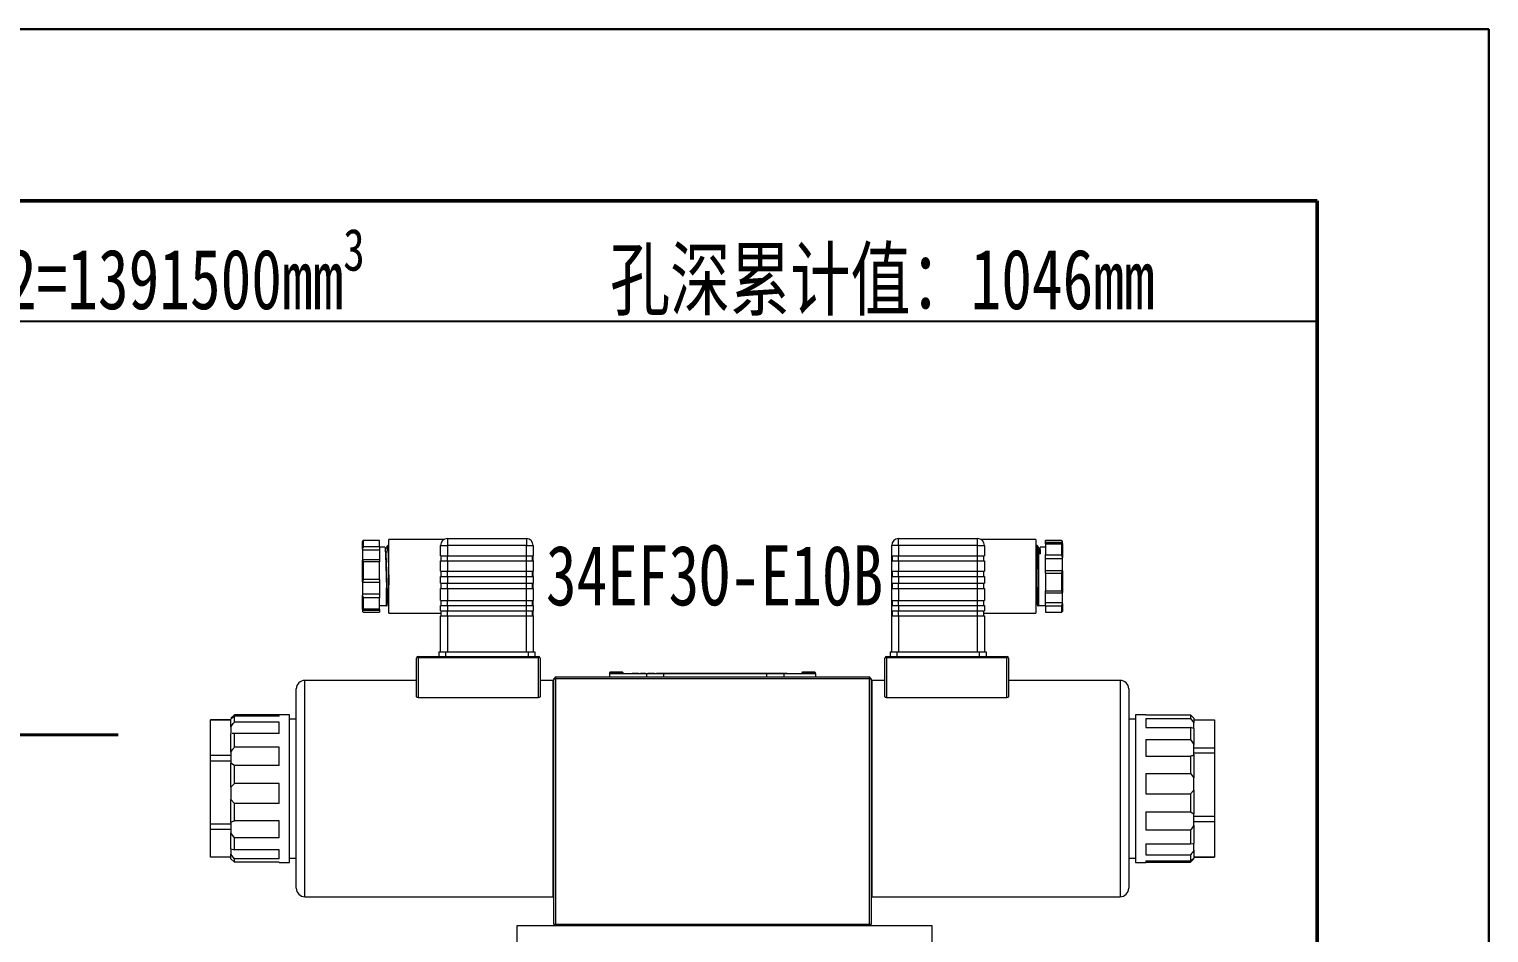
# Model space of a CAD drawing. Header units: millimetres. Extents: x 786 to 1206, y 249 to 546.
# Drawn here: x 1120.8 to 1205.8, y 493.3 to 545.9 of the extents above; entities that cross this region are included whole.
import ezdxf

# ---------------------------------------------------------------- set-up
doc = ezdxf.new("R2010")
doc.units = ezdxf.units.MM
doc.layers.add('总内框线', color=7, linetype='Continuous', lineweight=50)
doc.layers.add('总外框线', color=7, linetype='Continuous', lineweight=30)
doc.styles.get("Standard").update_dxf_attribs({"font": '', "height": 3.5})
doc.styles.get('Standard').set_extended_font_data('HYSWLongFangSong')

msp = doc.modelspace()

# ---------------------------------------------------------------- linework, layer by layer
for p, q in [((1139.8448, 535.9074), (1195.8448, 535.9074)), ((1195.8448, 535.9074), (1195.8448, 355.9074)), ((1060.7615, 528.9074), (1195.8448, 528.9074))]:
    msp.add_line(p, q)
at = {"color": 7, "linetype": 'Continuous', "lineweight": 15}
for p, q in [((1140.2445, 515.6243), (1140.2445, 516.0788)), ((1141.2445, 516.1283), (1140.3017, 516.1283)), ((1140.3045, 515.7625), (1140.3045, 516.127)), ((1141.2445, 516.127), (1140.3045, 516.127)), ((1141.2445, 516.1283), (1141.2445, 516.127)), ((1141.2445, 515.7625), (1141.2445, 516.127)), ((1144.9972, 516.1906), (1141.7945, 516.1906)), ((1141.7945, 514.0406), (1141.7945, 516.1906)), ((1145.1945, 516.2406), (1149.7945, 516.2406)), ((1145.1945, 516.2406), (1145.1945, 515.8406)), ((1149.7945, 516.2406), (1149.7945, 515.8406)), ((1171.4745, 515.8406), (1171.4745, 516.2406)), ((1171.4745, 516.2406), (1176.0745, 516.2406)), ((1176.0745, 515.8406), (1176.0745, 516.2406)), ((1179.4745, 516.1906), (1176.2717, 516.1906)), ((1179.4745, 516.1906), (1179.4745, 511.8906)), ((1180.9672, 516.1283), (1180.0245, 516.1283)), ((1180.0245, 516.0375), (1180.0245, 516.1283)), ((1180.0245, 515.9614), (1180.0245, 516.0375)), ((1180.0245, 516.0375), (1181.0245, 516.0375)), ((1180.983, 515.9614), (1180.0245, 515.9614)), ((1180.0245, 515.9425), (1180.0245, 515.9614)), ((1181.0245, 516.0375), (1181.0245, 516.0788)), ((1181.0245, 515.946), (1181.0245, 516.0375)), ((1140.2445, 515.6243), (1140.2445, 515.5695)), ((1140.2445, 515.5695), (1140.2445, 514.9977)), ((1141.2445, 515.5695), (1140.2445, 515.5695)), ((1141.2445, 515.7625), (1140.3045, 515.7625)), ((1141.2445, 515.7625), (1141.2445, 515.5695)), ((1141.5561, 515.7406), (1141.2445, 515.7406)), ((1141.2445, 515.5695), (1141.2445, 514.9977)), ((1141.6363, 515.2406), (1141.5933, 515.2406)), ((1141.6231, 515.4934), (1141.6156, 515.3563)), ((1141.7345, 515.8406), (1141.6649, 515.771)), ((1141.7945, 515.8406), (1141.7345, 515.8406)), ((1141.7345, 515.5352), (1141.7345, 515.8406)), ((1144.7945, 515.2406), (1144.7945, 515.8406)), ((1144.7945, 515.8406), (1145.1945, 515.8406)), ((1144.7945, 515.2406), (1145.1945, 515.2406)), ((1144.8345, 514.9406), (1144.8345, 515.2406)), ((1145.1945, 515.8406), (1145.1945, 515.2406)), ((1149.7945, 515.8406), (1145.1945, 515.8406)), ((1145.1945, 515.2406), (1149.7945, 515.2406)), ((1145.1945, 514.9406), (1145.1945, 515.2406)), ((1149.7945, 515.2406), (1149.7945, 515.8406)), ((1149.7945, 515.8406), (1150.1945, 515.8406)), ((1149.7945, 515.2406), (1150.1945, 515.2406)), ((1149.7945, 514.9406), (1149.7945, 515.2406)), ((1150.1545, 514.9406), (1150.1545, 515.2406)), ((1150.1945, 515.8406), (1150.1945, 515.2406)), ((1150.1945, 514.9406), (1150.1945, 515.2406)), ((1171.4745, 515.8406), (1171.0745, 515.8406)), ((1171.0745, 515.2406), (1171.0745, 515.8406)), ((1171.0745, 515.2406), (1171.4745, 515.2406)), ((1171.0745, 514.9406), (1171.0745, 515.2406)), ((1171.1145, 514.9406), (1171.1145, 515.2406)), ((1176.0745, 515.8406), (1171.4745, 515.8406)), ((1171.4745, 515.8406), (1171.4745, 515.2406)), ((1171.4745, 515.2406), (1176.0745, 515.2406)), ((1171.4745, 514.9406), (1171.4745, 515.2406)), ((1176.0745, 515.2406), (1176.0745, 515.8406)), ((1176.0745, 515.8406), (1176.4745, 515.8406)), ((1176.0745, 515.2406), (1176.4745, 515.2406)), ((1176.0745, 514.9406), (1176.0745, 515.2406)), ((1176.4345, 514.9406), (1176.4345, 515.2406)), ((1176.4745, 515.8406), (1176.4745, 515.2406)), ((1179.5345, 515.8406), (1179.4745, 515.8406)), ((1179.5102, 515.2406), (1179.4745, 515.2406)), ((1179.604, 515.771), (1179.5345, 515.8406)), ((1179.5345, 515.8406), (1179.5345, 514.465)), ((1179.6067, 515.7557), (1179.6245, 515.7146)), ((1179.6245, 515.7146), (1179.6245, 512.3306)), ((1179.7456, 515.3563), (1179.6533, 515.3563)), ((1180.0245, 515.7406), (1179.7128, 515.7406)), ((1180.0245, 515.9425), (1180.0245, 515.2899)), ((1180.0245, 515.9425), (1180.9645, 515.9425)), ((1180.0245, 515.0804), (1180.0245, 515.2899)), ((1180.0245, 515.2899), (1180.9645, 515.2899)), ((1180.9645, 515.9425), (1180.9645, 515.2899)), ((1181.0245, 515.946), (1181.0245, 515.1321)), ((1181.0245, 515.0804), (1181.0245, 515.1321)), ((1140.2445, 514.9977), (1140.2445, 514.9873)), ((1141.2445, 514.9977), (1140.2445, 514.9977)), ((1140.2445, 513.7188), (1140.2445, 514.9873)), ((1140.3045, 513.8606), (1140.3045, 514.8777)), ((1141.2445, 514.8777), (1140.3045, 514.8777)), ((1141.2445, 514.9977), (1141.2445, 514.8777)), ((1141.2445, 513.8606), (1141.2445, 514.8777)), ((1144.7945, 514.3406), (1144.7945, 514.9406)), ((1144.7945, 514.9406), (1145.1945, 514.9406)), ((1144.7945, 514.3406), (1145.1945, 514.3406)), ((1144.8345, 514.0406), (1144.8345, 514.3406)), ((1145.1945, 514.9406), (1149.7945, 514.9406)), ((1145.1945, 514.9406), (1145.1945, 514.3406)), ((1145.1945, 514.3406), (1149.7945, 514.3406)), ((1145.1945, 514.0406), (1145.1945, 514.3406)), ((1149.7945, 514.3406), (1149.7945, 514.9406)), ((1149.7945, 514.9406), (1150.1945, 514.9406)), ((1149.7945, 514.3406), (1150.1945, 514.3406)), ((1149.7945, 514.0406), (1149.7945, 514.3406)), ((1150.1545, 514.0406), (1150.1545, 514.3406)), ((1150.1945, 514.9406), (1150.1945, 514.3406)), ((1150.1945, 514.0406), (1150.1945, 514.3406)), ((1171.0745, 514.3406), (1171.0745, 514.9406)), ((1171.0745, 514.9406), (1171.4745, 514.9406)), ((1171.0745, 514.3406), (1171.4745, 514.3406)), ((1171.0745, 514.0406), (1171.0745, 514.3406)), ((1171.1145, 514.0406), (1171.1145, 514.3406)), ((1171.4745, 514.9406), (1176.0745, 514.9406)), ((1171.4745, 514.9406), (1171.4745, 514.3406)), ((1171.4745, 514.3406), (1176.0745, 514.3406)), ((1171.4745, 514.0406), (1171.4745, 514.3406)), ((1176.0745, 514.3406), (1176.0745, 514.9406)), ((1176.0745, 514.9406), (1176.4745, 514.9406)), ((1176.0745, 514.3406), (1176.4745, 514.3406)), ((1176.0745, 514.0406), (1176.0745, 514.3406)), ((1176.4345, 514.0406), (1176.4345, 514.3406)), ((1176.4745, 514.9406), (1176.4745, 514.3406)), ((1180.0245, 514.3893), (1180.0245, 515.0804)), ((1180.0245, 515.0804), (1181.0245, 515.0804)), ((1180.0245, 514.2206), (1180.0245, 514.3893)), ((1180.0245, 514.3893), (1181.0245, 514.3893)), ((1181.0245, 514.3893), (1181.0245, 515.0804)), ((1181.0245, 514.3623), (1181.0245, 514.3893)), ((1181.0245, 514.3623), (1181.0245, 513.0938)), ((1140.2445, 513.7188), (1140.2445, 513.6918)), ((1141.2445, 513.6918), (1140.2445, 513.6918)), ((1140.2445, 513.6918), (1140.2445, 513.0008)), ((1141.2445, 513.8606), (1140.3045, 513.8606)), ((1141.2445, 513.8606), (1141.2445, 513.6918)), ((1141.2445, 513.6918), (1141.2445, 513.0008)), ((1141.6445, 513.5617), (1141.6445, 513.3672)), ((1141.7945, 511.8906), (1141.7945, 514.0406)), ((1144.7945, 514.0406), (1145.1945, 514.0406)), ((1144.7945, 513.6406), (1144.7945, 514.0406)), ((1144.7945, 513.6406), (1145.1945, 513.6406)), ((1144.8345, 513.3406), (1144.8345, 513.6406)), ((1145.1945, 514.0406), (1149.7945, 514.0406)), ((1145.1945, 514.0406), (1145.1945, 513.6406)), ((1145.1945, 513.6406), (1149.7945, 513.6406)), ((1145.1945, 513.3406), (1145.1945, 513.6406)), ((1149.7945, 514.0406), (1150.1945, 514.0406)), ((1149.7945, 513.6406), (1149.7945, 514.0406)), ((1149.7945, 513.6406), (1150.1945, 513.6406)), ((1149.7945, 513.3406), (1149.7945, 513.6406)), ((1150.1945, 514.1396), (1150.1545, 514.1396)), ((1150.1545, 513.3406), (1150.1545, 513.6406)), ((1150.1545, 513.5858), (1150.1945, 513.5858)), ((1150.1545, 513.5315), (1150.1945, 513.5315)), ((1150.1545, 513.5283), (1150.1945, 513.5283)), ((1150.1545, 513.5155), (1150.1995, 513.5155)), ((1150.1945, 513.4679), (1150.1545, 513.4679)), ((1150.1945, 513.466), (1150.1545, 513.466)), ((1150.1945, 513.4166), (1150.1545, 513.4166)), ((1150.1945, 514.0406), (1150.1945, 513.6406)), ((1150.1945, 513.3406), (1150.1945, 513.6406)), ((1171.0695, 513.5155), (1171.1145, 513.5155)), ((1171.0745, 514.1396), (1171.1145, 514.1396)), ((1171.1145, 514.1023), (1171.0745, 514.1023)), ((1171.0745, 514.0479), (1171.1145, 514.0479)), ((1171.0745, 513.6406), (1171.0745, 514.0406)), ((1171.0745, 514.0406), (1171.4745, 514.0406)), ((1171.0745, 513.6406), (1171.4745, 513.6406)), ((1171.0745, 513.3406), (1171.0745, 513.6406)), ((1171.1145, 513.6008), (1171.0745, 513.6008)), ((1171.1145, 513.5858), (1171.0745, 513.5858)), ((1171.1145, 513.5315), (1171.0745, 513.5315)), ((1171.0745, 513.4679), (1171.1145, 513.4679)), ((1171.1145, 513.3406), (1171.1145, 513.6406)), ((1171.4745, 514.0406), (1176.0745, 514.0406)), ((1171.4745, 514.0406), (1171.4745, 513.6406)), ((1171.4745, 513.6406), (1176.0745, 513.6406)), ((1171.4745, 513.3406), (1171.4745, 513.6406)), ((1176.0745, 513.6406), (1176.0745, 514.0406)), ((1176.0745, 514.0406), (1176.4745, 514.0406)), ((1176.0745, 513.6406), (1176.4745, 513.6406)), ((1176.0745, 513.3406), (1176.0745, 513.6406)), ((1176.4345, 513.3406), (1176.4345, 513.6406)), ((1176.4745, 514.0406), (1176.4745, 513.6406)), ((1180.0245, 514.2206), (1180.0245, 513.2034)), ((1180.0245, 514.2206), (1180.9645, 514.2206)), ((1180.9645, 514.2206), (1180.9645, 513.2034)), ((1140.2445, 513.0008), (1140.2445, 512.949)), ((1141.2445, 513.0008), (1140.2445, 513.0008)), ((1140.2445, 512.1351), (1140.2445, 512.949)), ((1140.3045, 512.1386), (1140.3045, 512.7912)), ((1141.2445, 512.7912), (1140.3045, 512.7912)), ((1141.2445, 513.0008), (1141.2445, 512.7912)), ((1141.2445, 512.1386), (1141.2445, 512.7912)), ((1141.6445, 512.3306), (1141.6445, 513.3672)), ((1141.6559, 512.8406), (1141.7174, 512.8406)), ((1144.7945, 512.6406), (1144.7945, 513.3406)), ((1144.7945, 513.3406), (1145.1945, 513.3406)), ((1144.7945, 512.6406), (1145.1945, 512.6406)), ((1144.8345, 512.3406), (1144.8345, 512.6406)), ((1145.1945, 513.3406), (1145.1945, 512.6406)), ((1145.1945, 513.3406), (1149.7945, 513.3406)), ((1145.1945, 512.6406), (1149.7945, 512.6406)), ((1145.1945, 512.3406), (1145.1945, 512.6406)), ((1149.7945, 512.6406), (1149.7945, 513.3406)), ((1149.7945, 513.3406), (1150.1945, 513.3406)), ((1149.7945, 512.6406), (1150.1945, 512.6406)), ((1149.7945, 512.3406), (1149.7945, 512.6406)), ((1150.1945, 513.3602), (1150.1545, 513.3602)), ((1150.1545, 512.3406), (1150.1545, 512.6406)), ((1150.1945, 513.3406), (1150.1945, 512.6406)), ((1150.1945, 512.3406), (1150.1945, 512.6406)), ((1171.0745, 513.3602), (1171.1145, 513.3602)), ((1171.0745, 512.6406), (1171.0745, 513.3406)), ((1171.0745, 513.3406), (1171.4745, 513.3406)), ((1171.0745, 512.6406), (1171.4745, 512.6406)), ((1171.0745, 512.3406), (1171.0745, 512.6406)), ((1171.1145, 512.3406), (1171.1145, 512.6406)), ((1171.4745, 513.3406), (1171.4745, 512.6406)), ((1171.4745, 513.3406), (1176.0745, 513.3406)), ((1171.4745, 512.6406), (1176.0745, 512.6406)), ((1171.4745, 512.3406), (1171.4745, 512.6406)), ((1176.0745, 512.6406), (1176.0745, 513.3406)), ((1176.0745, 513.3406), (1176.4745, 513.3406)), ((1176.0745, 512.6406), (1176.4745, 512.6406)), ((1176.0745, 512.3406), (1176.0745, 512.6406)), ((1176.4345, 512.3406), (1176.4345, 512.6406)), ((1176.4745, 513.3406), (1176.4745, 512.6406)), ((1179.4826, 512.8406), (1179.5643, 512.8406)), ((1180.0245, 513.0834), (1180.0245, 513.2034)), ((1180.0245, 513.2034), (1180.9645, 513.2034)), ((1180.0245, 512.5116), (1180.0245, 513.0834)), ((1180.0245, 513.0834), (1181.0245, 513.0834)), ((1181.0245, 513.0834), (1181.0245, 513.0938)), ((1181.0245, 512.5116), (1181.0245, 513.0834)), ((1140.2445, 512.1351), (1140.2445, 512.0436)), ((1140.2445, 512.0436), (1140.2445, 512.0023)), ((1141.2445, 512.0436), (1140.2445, 512.0436)), ((1140.2859, 512.1197), (1141.2445, 512.1197)), ((1140.3017, 511.9528), (1141.2445, 511.9528)), ((1141.2445, 512.1386), (1140.3045, 512.1386)), ((1141.2445, 512.3406), (1141.6445, 512.3406)), ((1141.2445, 512.1386), (1141.2445, 512.1197)), ((1141.2445, 512.1197), (1141.2445, 512.0436)), ((1141.2445, 512.0436), (1141.2445, 511.9528)), ((1141.6445, 512.3306), (1141.6706, 512.3044)), ((1141.7432, 512.4498), (1141.7945, 512.3625)), ((1141.7945, 511.8906), (1144.8345, 511.8906)), ((1144.7945, 512.0406), (1144.7945, 512.3406)), ((1144.7945, 512.3406), (1145.1945, 512.3406)), ((1144.7945, 512.0406), (1145.1945, 512.0406)), ((1144.7945, 509.6406), (1144.7945, 511.7406)), ((1144.7945, 511.7406), (1145.1945, 511.7406)), ((1144.8345, 511.7406), (1144.8345, 512.0406)), ((1145.1945, 512.3406), (1145.1945, 512.0406)), ((1145.1945, 512.3406), (1149.7945, 512.3406)), ((1145.1945, 512.0406), (1149.7945, 512.0406)), ((1145.1945, 511.7406), (1145.1945, 512.0406)), ((1145.1945, 511.7406), (1145.1945, 509.6406)), ((1145.1945, 511.7406), (1149.7945, 511.7406)), ((1149.7945, 512.0406), (1149.7945, 512.3406)), ((1149.7945, 512.3406), (1150.1945, 512.3406)), ((1149.7945, 512.0406), (1150.1945, 512.0406)), ((1149.7945, 511.7406), (1149.7945, 512.0406)), ((1149.7945, 509.6406), (1149.7945, 511.7406)), ((1149.7945, 511.7406), (1150.1945, 511.7406)), ((1150.1545, 511.7406), (1150.1545, 512.0406)), ((1150.1545, 511.8406), (1150.1945, 511.8406)), ((1150.1945, 512.3406), (1150.1945, 512.0406)), ((1150.1945, 511.7406), (1150.1945, 512.0406)), ((1150.1945, 511.7406), (1150.1945, 509.6406)), ((1171.0745, 512.0406), (1171.0745, 512.3406)), ((1171.0745, 512.3406), (1171.4745, 512.3406)), ((1171.0745, 512.0406), (1171.4745, 512.0406)), ((1171.0745, 511.7406), (1171.0745, 512.0406)), ((1171.1145, 511.8406), (1171.0745, 511.8406)), ((1171.0745, 509.6406), (1171.0745, 511.7406)), ((1171.0745, 511.7406), (1171.4745, 511.7406)), ((1171.1145, 511.7406), (1171.1145, 512.0406)), ((1171.4745, 512.3406), (1171.4745, 512.0406)), ((1171.4745, 512.3406), (1176.0745, 512.3406)), ((1171.4745, 512.0406), (1176.0745, 512.0406)), ((1171.4745, 511.7406), (1171.4745, 512.0406)), ((1171.4745, 511.7406), (1171.4745, 509.6406)), ((1171.4745, 511.7406), (1176.0745, 511.7406)), ((1176.0745, 512.0406), (1176.0745, 512.3406)), ((1176.0745, 512.3406), (1176.4745, 512.3406)), ((1176.0745, 512.0406), (1176.4745, 512.0406)), ((1176.0745, 511.7406), (1176.0745, 512.0406)), ((1176.0745, 509.6406), (1176.0745, 511.7406)), ((1176.0745, 511.7406), (1176.4745, 511.7406)), ((1176.4345, 511.7406), (1176.4345, 512.0406)), ((1176.4345, 511.8906), (1179.4745, 511.8906)), ((1176.4745, 512.3406), (1176.4745, 512.0406)), ((1176.4745, 511.7406), (1176.4745, 509.6406)), ((1179.4745, 512.3625), (1179.5257, 512.4498)), ((1179.5983, 512.3044), (1179.6245, 512.3306)), ((1179.6245, 512.3406), (1180.0245, 512.3406)), ((1180.0245, 512.3186), (1180.0245, 512.5116)), ((1180.0245, 512.5116), (1181.0245, 512.5116)), ((1180.0245, 512.3186), (1180.0245, 511.9541)), ((1180.0245, 512.3186), (1180.9645, 512.3186)), ((1180.0245, 511.9528), (1180.0245, 511.9541)), ((1180.0245, 511.9541), (1180.9645, 511.9541)), ((1180.0245, 511.9528), (1180.9672, 511.9528)), ((1180.9645, 512.3186), (1180.9645, 511.9541)), ((1181.0245, 512.4569), (1181.0245, 512.5116)), ((1181.0245, 512.4569), (1181.0245, 512.0023)), ((1150.1995, 511.2103), (1150.1945, 511.2103)), ((1171.0745, 511.2103), (1171.0695, 511.2103)), ((1150.1945, 510.648), (1150.1995, 510.648)), ((1171.0695, 510.648), (1171.0745, 510.648)), ((1143.3945, 507.0447), (1143.3945, 509.2806)), ((1143.4945, 509.3806), (1150.4945, 509.3806)), ((1143.4945, 509.3806), (1143.4945, 509.2893)), ((1143.4945, 509.2893), (1143.4945, 506.9778)), ((1150.4945, 509.2893), (1143.4945, 509.2893)), ((1144.6945, 509.6406), (1144.6945, 509.3806)), ((1144.6945, 509.6406), (1145.0945, 509.6406)), ((1145.0945, 509.6406), (1145.0945, 509.3806)), ((1145.0945, 509.6406), (1149.8945, 509.6406)), ((1149.8945, 509.6406), (1149.8945, 509.3806)), ((1149.8945, 509.6406), (1150.2945, 509.6406)), ((1150.2945, 509.6406), (1150.2945, 509.3806)), ((1150.4945, 509.3806), (1150.4945, 509.2893)), ((1150.4945, 506.9778), (1150.4945, 509.2893)), ((1150.5945, 509.2806), (1150.5945, 507.0447)), ((1170.6745, 507.0447), (1170.6745, 509.2806)), ((1170.7745, 509.2893), (1170.7745, 509.3806)), ((1170.7745, 509.3806), (1177.7745, 509.3806)), ((1170.7745, 509.2893), (1170.7745, 506.9778)), ((1177.7745, 509.2893), (1170.7745, 509.2893)), ((1170.9745, 509.6406), (1170.9745, 509.3806)), ((1170.9745, 509.6406), (1171.3745, 509.6406)), ((1171.3745, 509.6406), (1171.3745, 509.3806)), ((1171.3745, 509.6406), (1176.1745, 509.6406)), ((1176.1745, 509.6406), (1176.1745, 509.3806)), ((1176.1745, 509.6406), (1176.5745, 509.6406)), ((1176.5745, 509.6406), (1176.5745, 509.3806)), ((1177.7745, 509.2893), (1177.7745, 509.3806)), ((1177.7745, 506.9778), (1177.7745, 509.2893)), ((1177.8745, 509.2806), (1177.8745, 507.0447)), ((1154.6345, 508.4206), (1154.6345, 508.3806)), ((1154.6345, 508.3806), (1156.7845, 508.3806)), ((1154.6345, 508.3806), (1154.6345, 508.1806)), ((1155.0345, 508.4606), (1154.6745, 508.4606)), ((1155.0345, 508.3806), (1154.7222, 508.3806)), ((1155.3945, 508.4606), (1155.0345, 508.4606)), ((1155.3467, 508.3806), (1155.0345, 508.3806)), ((1155.4345, 508.3806), (1155.4345, 508.4206)), ((1155.965, 508.3808), (1155.965, 508.3806)), ((1156.2522, 508.3808), (1155.965, 508.3808)), ((1156.3338, 508.3808), (1156.2522, 508.3808)), ((1156.2522, 508.3808), (1156.2522, 508.3806)), ((1156.3338, 508.3808), (1156.3338, 508.3806)), ((1156.7309, 508.3808), (1156.4508, 508.3808)), ((1156.4508, 508.3808), (1156.4508, 508.3806)), ((1156.7309, 508.3808), (1156.7309, 508.3806)), ((1156.7845, 508.3806), (1156.7845, 508.1806)), ((1156.7845, 508.3806), (1157.3845, 508.3806)), ((1156.7983, 508.3808), (1156.7983, 508.3806)), ((1156.816, 508.3808), (1156.803, 508.3808)), ((1156.816, 508.3808), (1156.816, 508.3806)), ((1156.8728, 508.3808), (1156.8728, 508.3806)), ((1156.8834, 508.3808), (1156.8728, 508.3808)), ((1156.8834, 508.3808), (1156.8834, 508.3806)), ((1157.2309, 508.3808), (1156.8834, 508.3808)), ((1157.2309, 508.3808), (1157.2309, 508.3806)), ((1157.2522, 508.3808), (1157.2309, 508.3808)), ((1157.2522, 508.3808), (1157.2522, 508.3806)), ((1157.3845, 508.3804), (1157.3845, 508.3806)), ((1164.1845, 508.3806), (1157.3845, 508.3806)), ((1157.3845, 508.3804), (1157.7845, 508.3804)), ((1157.7845, 508.3806), (1157.7845, 508.3804)), ((1157.7845, 508.3804), (1163.7845, 508.3804)), ((1157.7845, 508.3804), (1157.7845, 508.1806)), ((1157.7876, 508.3808), (1157.7876, 508.3806)), ((1157.8691, 508.3808), (1157.7876, 508.3808)), ((1157.8691, 508.3808), (1157.8691, 508.3806)), ((1157.8727, 508.3808), (1157.8691, 508.3808)), ((1157.8727, 508.3808), (1157.8727, 508.3806)), ((1158.0677, 508.3808), (1157.8727, 508.3808)), ((1158.0677, 508.3808), (1158.0677, 508.3806)), ((1158.1563, 508.3808), (1158.0677, 508.3808)), ((1158.1563, 508.3808), (1158.1563, 508.3806)), ((1158.2202, 508.3808), (1158.2202, 508.3806)), ((1158.2379, 508.3808), (1158.2379, 508.3806)), ((1158.4294, 508.3808), (1158.4294, 508.3806)), ((1158.6067, 508.3808), (1158.4294, 508.3808)), ((1158.6067, 508.3808), (1158.6067, 508.3806)), ((1159.1527, 508.3808), (1159.1527, 508.3806)), ((1159.3477, 508.3808), (1159.3477, 508.3806)), ((1159.525, 508.3808), (1159.525, 508.3806)), ((1159.6066, 508.3808), (1159.6066, 508.3806)), ((1159.8016, 508.3808), (1159.8016, 508.3806)), ((1159.9789, 508.3808), (1159.9789, 508.3806)), ((1160.025, 508.3808), (1160.025, 508.3806)), ((1160.103, 508.3808), (1160.025, 508.3808)), ((1160.103, 508.3808), (1160.103, 508.3806)), ((1160.142, 508.3808), (1160.103, 508.3808)), ((1160.142, 508.3808), (1160.142, 508.3806)), ((1160.1491, 508.3808), (1160.142, 508.3808)), ((1160.1491, 508.3808), (1160.1491, 508.3806)), ((1160.2023, 508.3808), (1160.1491, 508.3808)), ((1160.2023, 508.3808), (1160.2023, 508.3806)), ((1160.2803, 508.3808), (1160.2023, 508.3808)), ((1160.2803, 508.3808), (1160.2803, 508.3806)), ((1160.3335, 508.3808), (1160.2803, 508.3808)), ((1160.3335, 508.3808), (1160.3335, 508.3806)), ((1160.3406, 508.3808), (1160.3335, 508.3808)), ((1160.3406, 508.3808), (1160.3406, 508.3806)), ((1160.3796, 508.3808), (1160.3406, 508.3808)), ((1160.3796, 508.3808), (1160.3796, 508.3806)), ((1160.4576, 508.3808), (1160.3796, 508.3808)), ((1160.4576, 508.3808), (1160.4576, 508.3806)), ((1160.5037, 508.3808), (1160.5037, 508.3806)), ((1160.5214, 508.3808), (1160.5037, 508.3808)), ((1160.5214, 508.3808), (1160.5214, 508.3806)), ((1160.8654, 508.3808), (1160.5214, 508.3808)), ((1160.8654, 508.3808), (1160.8654, 508.3806)), ((1160.9434, 508.3808), (1160.9434, 508.3806)), ((1160.9788, 508.3808), (1160.9434, 508.3808)), ((1160.9788, 508.3808), (1160.9788, 508.3806)), ((1161.3547, 508.3808), (1160.9788, 508.3808)), ((1161.3547, 508.3808), (1161.3547, 508.3806)), ((1161.5532, 508.3808), (1161.5532, 508.3806)), ((1161.5958, 508.3808), (1161.5532, 508.3808)), ((1161.5958, 508.3808), (1161.5958, 508.3806)), ((1161.7412, 508.3808), (1161.7412, 508.3806)), ((1162.234, 508.3808), (1162.234, 508.3806)), ((1162.2411, 508.3808), (1162.2411, 508.3806)), ((1162.3191, 508.3808), (1162.3191, 508.3806)), ((1162.3369, 508.3808), (1162.3191, 508.3808)), ((1162.6808, 508.3808), (1162.3369, 508.3808)), ((1162.3369, 508.3808), (1162.3369, 508.3806)), ((1162.6808, 508.3808), (1162.6808, 508.3806)), ((1163.4113, 508.3808), (1163.3687, 508.3808)), ((1163.3687, 508.3808), (1163.3687, 508.3806)), ((1163.4113, 508.3808), (1163.4113, 508.3806)), ((1163.5566, 508.3808), (1163.5566, 508.3806)), ((1163.6807, 508.3808), (1163.6807, 508.3806)), ((1163.6985, 508.3808), (1163.6807, 508.3808)), ((1163.6985, 508.3808), (1163.6985, 508.3806)), ((1164.0424, 508.3808), (1163.6985, 508.3808)), ((1163.7845, 508.3806), (1163.7845, 508.3804)), ((1163.7845, 508.3804), (1164.1845, 508.3804)), ((1163.7845, 508.3804), (1163.7845, 508.1806)), ((1164.0424, 508.3808), (1164.0424, 508.3806)), ((1164.1878, 508.3808), (1164.1098, 508.3808)), ((1164.1098, 508.3808), (1164.1098, 508.3806)), ((1164.1845, 508.3806), (1164.7845, 508.3806)), ((1164.1845, 508.3806), (1164.1845, 508.3804)), ((1164.1878, 508.3808), (1164.1878, 508.3806)), ((1164.2268, 508.3808), (1164.1878, 508.3808)), ((1164.2268, 508.3808), (1164.2268, 508.3806)), ((1164.2339, 508.3808), (1164.2268, 508.3808)), ((1164.2339, 508.3808), (1164.2339, 508.3806)), ((1164.2871, 508.3808), (1164.2339, 508.3808)), ((1164.2871, 508.3808), (1164.2871, 508.3806)), ((1164.3651, 508.3808), (1164.2871, 508.3808)), ((1164.3651, 508.3808), (1164.3651, 508.3806)), ((1164.4183, 508.3808), (1164.3651, 508.3808)), ((1164.4183, 508.3808), (1164.4183, 508.3806)), ((1164.4254, 508.3808), (1164.4183, 508.3808)), ((1164.4254, 508.3808), (1164.4254, 508.3806)), ((1164.4644, 508.3808), (1164.4254, 508.3808)), ((1164.4644, 508.3808), (1164.4644, 508.3806)), ((1164.5424, 508.3808), (1164.4644, 508.3808)), ((1164.5424, 508.3808), (1164.5424, 508.3806)), ((1164.5637, 508.3808), (1164.5637, 508.3806)), ((1164.6488, 508.3808), (1164.5637, 508.3808)), ((1164.6488, 508.3808), (1164.6488, 508.3806)), ((1164.7019, 508.3808), (1164.6488, 508.3808)), ((1164.7019, 508.3808), (1164.7019, 508.3806)), ((1164.9892, 508.3808), (1164.7019, 508.3808)), ((1164.7845, 508.3806), (1164.7845, 508.1806)), ((1164.7845, 508.3806), (1166.6345, 508.3806)), ((1164.9892, 508.3808), (1164.9892, 508.3806)), ((1165.8345, 508.4206), (1165.8345, 508.3806)), ((1166.2345, 508.4606), (1165.8745, 508.4606)), ((1166.5945, 508.4606), (1166.2345, 508.4606)), ((1166.6345, 508.3806), (1166.6345, 508.4206)), ((1166.6345, 508.3806), (1166.6345, 508.1806)), ((1136.3945, 501.6806), (1136.3945, 507.4806)), ((1143.3945, 507.9806), (1136.8945, 507.9806)), ((1151.3545, 507.9806), (1150.5945, 507.9806)), ((1151.3945, 507.9406), (1151.3545, 507.9806)), ((1151.3545, 501.6806), (1151.3545, 507.9806)), ((1151.4945, 508.1806), (1151.3945, 508.0806)), ((1151.3945, 508.0806), (1151.4945, 508.0806)), ((1151.3945, 493.7806), (1151.3945, 508.0806)), ((1151.4945, 508.1806), (1151.4945, 508.0806)), ((1151.4945, 508.1806), (1169.7745, 508.1806)), ((1169.7745, 508.0806), (1151.4945, 508.0806)), ((1151.4945, 508.0806), (1151.4945, 493.7806)), ((1169.7745, 508.0806), (1169.7745, 508.1806)), ((1169.8745, 508.0806), (1169.7745, 508.1806)), ((1169.7745, 508.0806), (1169.8745, 508.0806)), ((1169.7745, 493.7806), (1169.7745, 508.0806)), ((1169.8745, 508.0806), (1169.8745, 493.7806)), ((1169.9145, 507.9806), (1169.8745, 507.9406)), ((1170.6745, 507.9806), (1169.9145, 507.9806)), ((1169.9145, 507.9806), (1169.9145, 495.3806)), ((1184.3745, 507.9806), (1177.8745, 507.9806)), ((1184.8745, 507.4806), (1184.8745, 495.8806)), ((1143.4945, 506.9778), (1150.4945, 506.9778)), ((1170.7745, 506.9778), (1177.7745, 506.9778)), ((1132.5945, 505.7797), (1132.7945, 505.9699)), ((1132.7945, 505.8909), (1132.5945, 505.7318)), ((1135.3945, 505.9699), (1132.7945, 505.9699)), ((1132.7945, 505.5467), (1132.7945, 505.8909)), ((1135.3945, 505.8909), (1132.7945, 505.8909)), ((1135.9945, 505.9806), (1135.3945, 505.9806)), ((1135.3945, 505.8909), (1135.3945, 505.9806)), ((1135.9945, 501.3925), (1135.9945, 505.9806)), ((1185.8745, 505.9806), (1185.2745, 505.9806)), ((1185.2745, 505.9806), (1185.2745, 497.3806)), ((1185.8745, 505.9806), (1185.8745, 505.9699)), ((1185.8745, 505.9699), (1188.4745, 505.9699)), ((1185.8745, 505.7636), (1188.4745, 505.7636)), ((1185.8745, 505.7636), (1185.8745, 505.2437)), ((1188.4745, 505.9699), (1188.4745, 505.7636)), ((1188.6745, 505.7797), (1188.4745, 505.9699)), ((1188.4745, 505.7636), (1188.6745, 505.5042)), ((1188.6745, 505.7797), (1188.6745, 505.5042)), ((1131.3945, 505.6554), (1131.3945, 505.6796)), ((1132.5945, 505.6796), (1131.3945, 505.6796)), ((1131.3945, 503.604), (1131.3945, 505.6554)), ((1132.5945, 505.6554), (1131.3945, 505.6554)), ((1132.5945, 505.2721), (1132.5945, 505.7318)), ((1132.5945, 505.2721), (1132.5945, 504.8738)), ((1135.3945, 505.5467), (1132.7945, 505.5467)), ((1135.3945, 504.89), (1135.3945, 505.5467)), ((1136.3945, 505.7306), (1135.9945, 505.7306)), ((1185.2745, 505.7306), (1184.8745, 505.7306)), ((1185.8745, 505.2437), (1188.4745, 505.2437)), ((1188.4745, 505.2437), (1188.4745, 504.5423)), ((1188.6745, 505.6796), (1189.8745, 505.6796)), ((1188.6745, 505.1889), (1188.6745, 505.5042)), ((1188.6745, 505.1889), (1188.6745, 504.2521)), ((1189.8745, 505.6796), (1189.8745, 504.0556)), ((1132.5945, 503.8022), (1132.5945, 504.8738)), ((1132.7945, 504.89), (1132.6639, 504.8794)), ((1132.7945, 504.0877), (1132.7945, 504.89)), ((1135.3945, 504.89), (1132.7945, 504.89)), ((1135.3945, 504.0877), (1132.7945, 504.0877)), ((1135.3945, 503.0291), (1135.3945, 504.0877)), ((1185.8745, 504.5423), (1188.4745, 504.5423)), ((1185.8745, 504.5423), (1185.8745, 503.5628)), ((1188.4745, 504.5423), (1188.6745, 504.2521)), ((1188.6745, 503.9081), (1188.6745, 504.2521)), ((1131.3945, 503.2805), (1131.3945, 503.604)), ((1132.5945, 503.604), (1131.3945, 503.604)), ((1131.3945, 499.605), (1131.3945, 503.2805)), ((1132.5945, 503.2805), (1131.3945, 503.2805)), ((1132.5945, 503.8022), (1132.5945, 503.444)), ((1132.5945, 503.444), (1132.5945, 503.1602)), ((1185.8745, 503.5628), (1188.4745, 503.5628)), ((1188.4745, 503.5628), (1188.4745, 502.5542)), ((1188.6745, 504.0556), (1189.8745, 504.0556)), ((1188.6745, 503.6581), (1188.6745, 503.9081)), ((1188.6745, 503.7561), (1189.8745, 503.7561)), ((1188.6745, 503.6581), (1188.6745, 502.311)), ((1189.8745, 504.0556), (1189.8745, 503.7561)), ((1189.8745, 503.7561), (1189.8745, 500.0807)), ((1132.7945, 503.0291), (1132.5945, 503.1602)), ((1132.5945, 501.7638), (1132.5945, 503.1602)), ((1132.7945, 501.9836), (1132.7945, 503.0291)), ((1135.3945, 503.0291), (1132.7945, 503.0291)), ((1185.8745, 502.5542), (1188.4745, 502.5542)), ((1185.8745, 502.5542), (1185.8745, 501.3775)), ((1188.4745, 502.5542), (1188.6745, 502.311)), ((1132.5945, 501.7638), (1132.7945, 501.9836)), ((1132.5945, 501.7638), (1132.5945, 501.0502)), ((1135.3945, 501.9836), (1132.7945, 501.9836)), ((1135.3945, 500.8069), (1135.3945, 501.9836)), ((1136.3945, 495.8806), (1136.3945, 501.6806)), ((1151.3545, 495.3806), (1151.3545, 501.6806)), ((1188.6745, 501.5974), (1188.4745, 501.3775)), ((1188.6745, 501.5974), (1188.6745, 502.311)), ((1188.6745, 501.5974), (1188.6745, 500.2009)), ((1132.7945, 500.8069), (1132.5945, 501.0502)), ((1132.5945, 499.703), (1132.5945, 501.0502)), ((1132.7945, 499.7984), (1132.7945, 500.8069)), ((1135.3945, 500.8069), (1132.7945, 500.8069)), ((1135.9945, 497.3806), (1135.9945, 501.3925)), ((1185.8745, 501.3775), (1188.4745, 501.3775)), ((1188.4745, 501.3775), (1188.4745, 500.332)), ((1185.8745, 500.332), (1188.4745, 500.332)), ((1185.8745, 500.332), (1185.8745, 499.2735)), ((1188.4745, 500.332), (1188.6745, 500.2009)), ((1188.6745, 499.9171), (1188.6745, 500.2009)), ((1188.6745, 500.0807), (1189.8745, 500.0807)), ((1188.6745, 499.5589), (1188.6745, 499.9171)), ((1189.8745, 500.0807), (1189.8745, 499.7571)), ((1132.5945, 499.605), (1131.3945, 499.605)), ((1131.3945, 499.3056), (1131.3945, 499.605)), ((1131.3945, 497.6815), (1131.3945, 499.3056)), ((1132.5945, 499.3056), (1131.3945, 499.3056)), ((1132.5945, 499.703), (1132.5945, 499.453)), ((1132.5945, 499.453), (1132.5945, 499.109)), ((1132.7945, 498.8188), (1132.5945, 499.109)), ((1132.5945, 498.1722), (1132.5945, 499.109)), ((1135.3945, 499.7984), (1132.7945, 499.7984)), ((1135.3945, 498.8188), (1135.3945, 499.7984)), ((1185.8745, 499.2735), (1188.4745, 499.2735)), ((1188.4745, 499.2735), (1188.4745, 498.4712)), ((1188.6745, 499.7571), (1189.8745, 499.7571)), ((1188.6745, 499.5589), (1188.6745, 498.4873)), ((1189.8745, 499.7571), (1189.8745, 497.7057)), ((1132.5945, 498.1722), (1132.5945, 497.8569)), ((1132.7945, 498.1174), (1132.7945, 498.8188)), ((1135.3945, 498.8188), (1132.7945, 498.8188)), ((1135.3945, 498.1174), (1132.7945, 498.1174)), ((1135.3945, 497.5975), (1135.3945, 498.1174)), ((1185.8745, 498.4712), (1188.4745, 498.4712)), ((1185.8745, 498.4712), (1185.8745, 497.8144)), ((1188.4745, 498.4712), (1188.605, 498.4817)), ((1188.6745, 498.089), (1188.6745, 498.4873)), ((1132.5945, 497.6815), (1131.3945, 497.6815)), ((1132.5945, 497.5814), (1132.5945, 497.8569)), ((1132.7945, 497.5975), (1132.5945, 497.8569)), ((1132.5945, 497.5814), (1132.7945, 497.3913)), ((1132.7945, 497.3913), (1132.7945, 497.5975)), ((1135.3945, 497.5975), (1132.7945, 497.5975)), ((1135.3945, 497.3913), (1132.7945, 497.3913)), ((1135.3945, 497.3806), (1135.3945, 497.3913)), ((1135.3945, 497.3806), (1135.9945, 497.3806)), ((1135.9945, 497.6306), (1136.3945, 497.6306)), ((1184.8745, 497.6306), (1185.2745, 497.6306)), ((1185.2745, 497.3806), (1185.8745, 497.3806)), ((1185.8745, 497.8144), (1188.4745, 497.8144)), ((1185.8745, 497.4703), (1188.4745, 497.4703)), ((1185.8745, 497.4703), (1185.8745, 497.3806)), ((1185.8745, 497.3913), (1188.4745, 497.3913)), ((1188.4745, 497.8144), (1188.4745, 497.4703)), ((1188.4745, 497.4703), (1188.6745, 497.6293)), ((1188.6745, 497.5814), (1188.4745, 497.3913)), ((1188.6745, 498.089), (1188.6745, 497.6293)), ((1188.6745, 497.7057), (1189.8745, 497.7057)), ((1188.6745, 497.6815), (1189.8745, 497.6815)), ((1189.8745, 497.7057), (1189.8745, 497.6815)), ((1136.8945, 495.3806), (1151.3545, 495.3806)), ((1151.3545, 495.3806), (1151.3945, 495.4206)), ((1169.8745, 495.4206), (1169.9145, 495.3806)), ((1169.9145, 495.3806), (1184.3745, 495.3806)), ((1173.4345, 493.6806), (1149.2345, 493.6806)), ((1149.2345, 493.6806), (1149.2345, 492.0512)), ((1151.3945, 493.7806), (1151.4945, 493.7806)), ((1151.3945, 493.7806), (1151.4945, 493.6806)), ((1151.4945, 493.6806), (1151.4945, 493.7806)), ((1151.4945, 493.7806), (1169.7745, 493.7806)), ((1169.7745, 493.7806), (1169.8745, 493.7806)), ((1169.7745, 493.6806), (1169.8745, 493.7806)), ((1169.7745, 493.7806), (1169.7745, 493.6806)), ((1173.4345, 468.6806), (1173.4345, 493.6806))]:
    msp.add_line(p, q, dxfattribs=at)
at = {"color": 8, "linetype": 'Continuous', "lineweight": 15}
for p, q in [((1155.0345, 508.4206), (1154.6345, 508.4206)), ((1155.4345, 508.4206), (1155.0345, 508.4206)), ((1166.2345, 508.4206), (1165.8345, 508.4206)), ((1166.6345, 508.4206), (1166.2345, 508.4206)), ((1136.8945, 501.6806), (1136.8945, 507.9806)), ((1184.3745, 507.9806), (1184.3745, 495.3806)), ((1136.8945, 495.3806), (1136.8945, 501.6806))]:
    msp.add_line(p, q, dxfattribs=at)
at = {"lineweight": 40}
msp.add_line((1110.1583, 504.817), (1126.0166, 504.817), dxfattribs=at)
at = {"color": 7, "linetype": 'Continuous', "lineweight": 15}
for centre, radius, start, end in [((1145.1945, 515.8406), 0.4, 90, 180), ((1149.7945, 515.8406), 0.4, 0, 90), ((1171.4745, 515.8406), 0.4, 90, 180), ((1176.0745, 515.8406), 0.4, 0, 90), ((1143.4945, 509.2806), 0.1, 90, 180), ((1143.4697, 508.9957), 0.2946, 85.171095, 104.78946), ((1150.4945, 509.2806), 0.1, 0, 90), ((1150.5193, 508.9957), 0.2946, 75.210184, 94.829261), ((1170.7745, 509.2806), 0.1, 90, 180), ((1170.7497, 508.9957), 0.2946, 85.170739, 104.789816), ((1177.7745, 509.2806), 0.1, 0, 90), ((1177.7993, 508.9957), 0.2946, 75.21054, 94.828905), ((1154.6745, 508.4206), 0.04, 90, 180), ((1155.3945, 508.4206), 0.04, 0, 90), ((1165.8745, 508.4206), 0.04, 90, 180), ((1166.5945, 508.4206), 0.04, 0, 90), ((1136.8945, 507.4806), 0.5, 90, 180), ((1184.3745, 507.4806), 0.5, 0, 90), ((1136.8945, 495.8806), 0.5, 180, 270), ((1184.3745, 495.8806), 0.5, 270, 0)]:
    msp.add_arc(centre, radius, start, end, dxfattribs=at)
for points, knots in [([(1140.3045, 516.127), (1140.3031, 516.1276), (1140.3004, 516.1287), (1140.2792, 516.1116), (1140.257, 516.0906), (1140.2445, 516.0788)], [0, 0, 0, 0, 0.30483902, 0.60880439, 1, 1, 1, 1]), ([(1181.0245, 515.946), (1181.0119, 515.9521), (1180.9891, 515.9632), (1180.9682, 515.9614), (1180.9657, 515.9486), (1180.9645, 515.9425)], [0, 0, 0, 0, 0.3923272, 0.7137431, 1, 1, 1, 1]), ([(1180.9672, 516.1265), (1180.9682, 516.1267), (1180.9706, 516.1272), (1180.9899, 516.1113), (1181.012, 516.0905), (1181.0245, 516.0788)], [0, 0, 0, 0, 0.2033298, 0.551681, 1, 1, 1, 1]), ([(1140.2445, 515.6243), (1140.257, 515.6437), (1140.2798, 515.6791), (1140.3007, 515.7285), (1140.3032, 515.7516), (1140.3045, 515.7625)], [0, 0, 0, 0, 0.3923209, 0.7137438, 1, 1, 1, 1]), ([(1141.5561, 515.727), (1141.5576, 515.7305), (1141.5633, 515.7431), (1141.573, 515.6444), (1141.5861, 515.4381), (1141.5983, 515.129), (1141.6105, 514.7479), (1141.6236, 514.3184), (1141.6346, 513.9106), (1141.6416, 513.6644), (1141.6445, 513.5617)], [0, 0, 0, 0, 0.0536541, 0.1938569, 0.3364974, 0.4767001, 0.6169029, 0.7595429, 0.8997462, 1, 1, 1, 1]), ([(1141.7431, 512.4738), (1141.7415, 512.4771), (1141.7336, 512.4934), (1141.7195, 512.7662), (1141.7007, 513.2515), (1141.682, 513.8762), (1141.6632, 514.5197), (1141.6445, 515.0958), (1141.6257, 515.4953), (1141.6108, 515.6828), (1141.6022, 515.6409), (1141.5998, 515.6293)], [0, 0, 0, 0, 0.0339797, 0.1648675, 0.2957557, 0.4266438, 0.5575318, 0.6884196, 0.8193077, 0.9501958, 1, 1, 1, 1]), ([(1141.6577, 515.7583), (1141.6558, 515.7551), (1141.6366, 515.7218), (1141.6173, 515.6885), (1141.6, 515.6585)], [0, 0, 0, 0, 0.0972823, 1, 1, 1, 1]), ([(1141.7345, 515.5352), (1141.7236, 515.6046), (1141.702, 515.7433), (1141.6809, 515.8009), (1141.6688, 515.7712), (1141.6677, 515.7682)], [0, 0, 0, 0, 0.4739724, 0.947974, 1, 1, 1, 1]), ([(1141.7345, 515.5352), (1141.7391, 515.4245), (1141.7479, 515.2156), (1141.7606, 514.7881), (1141.7737, 514.3355), (1141.7846, 513.9045), (1141.7916, 513.6488), (1141.7945, 513.5437)], [0, 0, 0, 0, 0.2329937, 0.4394138, 0.6494215, 0.8558402, 1, 1, 1, 1]), ([(1179.6689, 515.6585), (1179.6516, 515.6885), (1179.6323, 515.7218), (1179.6131, 515.7551), (1179.6112, 515.7583)], [0, 0, 0, 0, 0.9027177, 1, 1, 1, 1]), ([(1179.6245, 515.7343), (1179.6294, 515.7061), (1179.6392, 515.6501), (1179.6486, 515.4538), (1179.6533, 515.3563)], [0, 0, 0, 0, 0.5035171, 1, 1, 1, 1]), ([(1179.6691, 515.6293), (1179.673, 515.6274), (1179.6818, 515.6231), (1179.6906, 515.4522), (1179.6955, 515.3563)], [0, 0, 0, 0, 0.4390135, 1, 1, 1, 1]), ([(1179.6984, 515.6524), (1179.6976, 515.6464), (1179.6939, 515.6202), (1179.6901, 515.546), (1179.6872, 515.4891)], [0, 0, 0, 0, 0.2327305, 1, 1, 1, 1]), ([(1179.7456, 515.3563), (1179.7416, 515.4401), (1179.7334, 515.6093), (1179.722, 515.7303), (1179.7153, 515.7279), (1179.7128, 515.727)], [0, 0, 0, 0, 0.3795495, 0.765699, 1, 1, 1, 1]), ([(1180.9645, 515.2899), (1180.9658, 515.2743), (1180.9686, 515.2433), (1180.9897, 515.1869), (1181.0119, 515.1518), (1181.0245, 515.1321)], [0, 0, 0, 0, 0.3049337, 0.608921, 1, 1, 1, 1]), ([(1140.3045, 514.8777), (1140.3031, 514.8938), (1140.3004, 514.926), (1140.2792, 514.9653), (1140.257, 514.9794), (1140.2445, 514.9873)], [0, 0, 0, 0, 0.3049267, 0.6089093, 1, 1, 1, 1]), ([(1179.5891, 512.3136), (1179.5882, 512.3072), (1179.584, 512.2753), (1179.5766, 512.4142), (1179.5659, 512.7244), (1179.5564, 513.203), (1179.5457, 513.775), (1179.5387, 514.2125), (1179.5349, 514.4365), (1179.5345, 514.465)], [0, 0, 0, 0, 0.0458043, 0.2283432, 0.4133229, 0.5983997, 0.7849792, 0.9725776, 1, 1, 1, 1]), ([(1181.0245, 514.3623), (1181.0119, 514.349), (1180.9891, 514.3247), (1180.9682, 514.2734), (1180.9657, 514.2375), (1180.9645, 514.2206)], [0, 0, 0, 0, 0.39233333, 0.71374535, 1, 1, 1, 1]), ([(1140.2445, 513.7188), (1140.257, 513.7322), (1140.2798, 513.7565), (1140.3007, 513.8077), (1140.3032, 513.8436), (1140.3045, 513.8606)], [0, 0, 0, 0, 0.39233333, 0.71374535, 1, 1, 1, 1]), ([(1150.1945, 514.0756), (1150.1945, 514.09), (1150.1945, 514.1284), (1150.1945, 514.1353), (1150.1945, 514.1396)], [0, 0, 0, 0, 0.3764179, 1, 1, 1, 1]), ([(1140.3045, 512.7912), (1140.3031, 512.8068), (1140.3004, 512.8379), (1140.2792, 512.8943), (1140.257, 512.9293), (1140.2445, 512.949)], [0, 0, 0, 0, 0.3049337, 0.608921, 1, 1, 1, 1]), ([(1141.6445, 513.3672), (1141.6475, 513.2186), (1141.6536, 512.9214), (1141.6623, 512.5681), (1141.6715, 512.3329), (1141.6773, 512.3194), (1141.6798, 512.3136)], [0, 0, 0, 0, 0.24717, 0.4943316, 0.7822561, 1, 1, 1, 1]), ([(1141.6935, 512.4687), (1141.6967, 512.5452), (1141.7005, 512.6381), (1141.704, 512.8102), (1141.7047, 512.8406)], [0, 0, 0, 0, 0.8235372, 1, 1, 1, 1]), ([(1171.0745, 513.3602), (1171.0745, 513.3535), (1171.0745, 513.3401), (1171.0745, 513.3232), (1171.0745, 513.3212), (1171.0745, 513.32)], [0, 0, 0, 0, 0.2807192, 0.5608834, 1, 1, 1, 1]), ([(1179.4745, 513.0147), (1179.4807, 512.8663), (1179.4932, 512.5694), (1179.512, 512.3857), (1179.5307, 512.4594), (1179.5439, 512.6388), (1179.5508, 512.8223), (1179.5515, 512.8406)], [0, 0, 0, 0, 0.24329084, 0.48658135, 0.72987231, 0.97316263, 1, 1, 1, 1]), ([(1180.9645, 513.2034), (1180.9658, 513.1873), (1180.9686, 513.1551), (1180.9897, 513.1158), (1181.0119, 513.1018), (1181.0245, 513.0938)], [0, 0, 0, 0, 0.3049267, 0.6089093, 1, 1, 1, 1]), ([(1140.2445, 512.1351), (1140.257, 512.129), (1140.2798, 512.1179), (1140.3007, 512.1197), (1140.3032, 512.1326), (1140.3045, 512.1386)], [0, 0, 0, 0, 0.3923272, 0.7137431, 1, 1, 1, 1]), ([(1140.3017, 511.9546), (1140.3008, 511.9544), (1140.2983, 511.9539), (1140.279, 511.9698), (1140.2569, 511.9906), (1140.2445, 512.0023)], [0, 0, 0, 0, 0.2033298, 0.551681, 1, 1, 1, 1]), ([(1181.0245, 512.4569), (1181.0119, 512.4374), (1180.9891, 512.402), (1180.9682, 512.3526), (1180.9657, 512.3295), (1180.9645, 512.3186)], [0, 0, 0, 0, 0.3923209, 0.7137438, 1, 1, 1, 1]), ([(1180.9645, 511.9541), (1180.9658, 511.9535), (1180.9685, 511.9524), (1180.9897, 511.9695), (1181.0119, 511.9905), (1181.0245, 512.0023)], [0, 0, 0, 0, 0.30483902, 0.60880439, 1, 1, 1, 1]), ([(1143.4945, 506.9778), (1143.4849, 506.9783), (1143.4658, 506.9794), (1143.4401, 506.9878), (1143.418, 507.0004), (1143.4008, 507.0184), (1143.3948, 507.0341), (1143.3945, 507.0433), (1143.3945, 507.0447)], [0, 0, 0, 0, 0.1613593, 0.3221889, 0.4953204, 0.703366, 0.9541304, 1, 1, 1, 1]), ([(1150.5945, 507.0447), (1150.5929, 507.0357), (1150.59, 507.0192), (1150.569, 506.9985), (1150.543, 506.9852), (1150.5172, 506.9787), (1150.501, 506.978), (1150.4945, 506.9778)], [0, 0, 0, 0, 0.2866455, 0.5307652, 0.7253598, 0.8892095, 1, 1, 1, 1]), ([(1170.7745, 506.9778), (1170.7649, 506.9783), (1170.7458, 506.9794), (1170.7201, 506.9878), (1170.698, 507.0004), (1170.6808, 507.0184), (1170.6748, 507.0341), (1170.6745, 507.0433), (1170.6745, 507.0447)], [0, 0, 0, 0, 0.1613589, 0.322188, 0.495322, 0.7033669, 0.9541306, 1, 1, 1, 1]), ([(1177.8745, 507.0447), (1177.8729, 507.0357), (1177.87, 507.0192), (1177.849, 506.9985), (1177.823, 506.9852), (1177.7972, 506.9787), (1177.781, 506.978), (1177.7745, 506.9778)], [0, 0, 0, 0, 0.2866469, 0.53076517, 0.72536331, 0.88921338, 1, 1, 1, 1]), ([(1132.5945, 505.2721), (1132.5975, 505.2771), (1132.6486, 505.3613), (1132.7185, 505.455), (1132.789, 505.5401), (1132.7945, 505.5467)], [0, 0, 0, 0, 0.0543501, 0.92683061, 1, 1, 1, 1]), ([(1188.6745, 505.1889), (1188.6286, 505.1954), (1188.5675, 505.204), (1188.493, 505.2358), (1188.4745, 505.2437)], [0, 0, 0, 0, 0.7513349, 1, 1, 1, 1]), ([(1132.5945, 503.8022), (1132.6404, 503.8785), (1132.7014, 503.9801), (1132.7759, 504.0662), (1132.7945, 504.0877)], [0, 0, 0, 0, 0.7513327, 1, 1, 1, 1]), ([(1188.6745, 503.6581), (1188.6715, 503.6553), (1188.6203, 503.6082), (1188.5504, 503.5775), (1188.4799, 503.5638), (1188.4745, 503.5628)], [0, 0, 0, 0, 0.0543548, 0.9268306, 1, 1, 1, 1]), ([(1132.5945, 499.703), (1132.5975, 499.7058), (1132.6486, 499.7529), (1132.7185, 499.7836), (1132.789, 499.7973), (1132.7945, 499.7984)], [0, 0, 0, 0, 0.05435102, 0.92683031, 1, 1, 1, 1]), ([(1188.6745, 499.5589), (1188.6286, 499.4826), (1188.5675, 499.381), (1188.493, 499.2949), (1188.4745, 499.2735)], [0, 0, 0, 0, 0.7513338, 1, 1, 1, 1]), ([(1132.5945, 498.1722), (1132.6404, 498.1657), (1132.7014, 498.1571), (1132.7759, 498.1253), (1132.7945, 498.1174)], [0, 0, 0, 0, 0.75133379, 1, 1, 1, 1]), ([(1188.6745, 498.089), (1188.6715, 498.084), (1188.6203, 497.9998), (1188.5504, 497.9061), (1188.4799, 497.821), (1188.4745, 497.8144)], [0, 0, 0, 0, 0.0543539, 0.9268309, 1, 1, 1, 1])]:
    msp.add_open_spline(points, degree=3, knots=knots, dxfattribs=at)
at = {"layer": '总内框线'}
for p, q in [((795.8448, 535.9074), (1195.8448, 535.9074)), ((1195.8448, 535.9074), (1195.8448, 258.9074))]:
    msp.add_line(p, q, dxfattribs=at)
at = {"layer": '总外框线'}
for p, q in [((785.8448, 545.9074), (1205.8448, 545.9074)), ((1205.8448, 545.9074), (1205.8448, 248.9074))]:
    msp.add_line(p, q, dxfattribs=at)

# ---------------------------------------------------------------- texts
at = {"char_height": 3.5}
for s, width, heights, insert, attachment_point in [('\\A1;零件体积：长*宽*高=125*121*92=1391500mm{\\H0.7x;\\S3^ ;}        孔深累计值：1046mm', 135.083304, [7], (1128.2224, 531.719), 5), ('34EF3O-E10B', 14.155359, [0], (1150.9351, 515.8508), 1)]:
    msp.add_mtext_dynamic_manual_height_columns(s, width=width, gutter_width=17.5, heights=heights, dxfattribs=dict(at, insert=insert, attachment_point=attachment_point))

doc.saveas('drawing.dxf')
